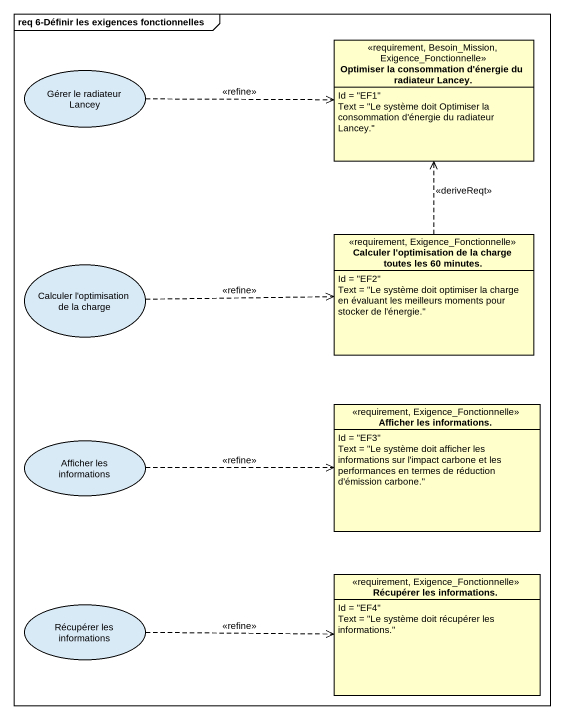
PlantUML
@startuml
mainframe req 6-Définir les exigences fonctionnelles
allowmixing
hide circle
hide empty members
class "Optimiser la consommation d'énergie du radiateur Lancey." as Optimiser_la_consommation_d <<requirement, Besoin_Mission, Exigence_Fonctionnelle>> {
  Id = "EF1"
  Text = "Le système doit Optimiser la consommation d'énergie du radiateur Lancey."
}
usecase "Gérer le radiateur Lancey" as Gérer_le_radiateur_Lancey
class "Calculer l'optimisation de la charge toutes les 60 minutes." as Calculer_l_optimisation_de <<requirement, Exigence_Fonctionnelle>> {
  Id = "EF2"
  Text = "Le système doit optimiser la charge en évaluant les meilleurs moments pour stocker de l'énergie."
}
usecase "Calculer l'optimisation de la charge" as Calculer_l_optimisation_de_2
class "Afficher les informations." as Afficher_les_informations <<requirement, Exigence_Fonctionnelle>> {
  Id = "EF3"
  Text = "Le système doit afficher les informations sur l'impact carbone et les performances en termes de réduction d'émission carbone."
}
usecase "Afficher les informations" as Afficher_les_informations_2
class "Récupérer les informations." as Récupérer_les_informations <<requirement, Exigence_Fonctionnelle>> {
  Id = "EF4"
  Text = "Le système doit récupérer les informations."
}
usecase "Récupérer les informations" as Récupérer_les_informations_2
Gérer_le_radiateur_Lancey .right.> Optimiser_la_consommation_d : <<refine>>
Calculer_l_optimisation_de .up.> Optimiser_la_consommation_d : <<deriveReqt>>
Calculer_l_optimisation_de_2 .right.> Calculer_l_optimisation_de : <<refine>>
Afficher_les_informations_2 .right.> Afficher_les_informations : <<refine>>
Récupérer_les_informations_2 .right.> Récupérer_les_informations : <<refine>>
@enduml
